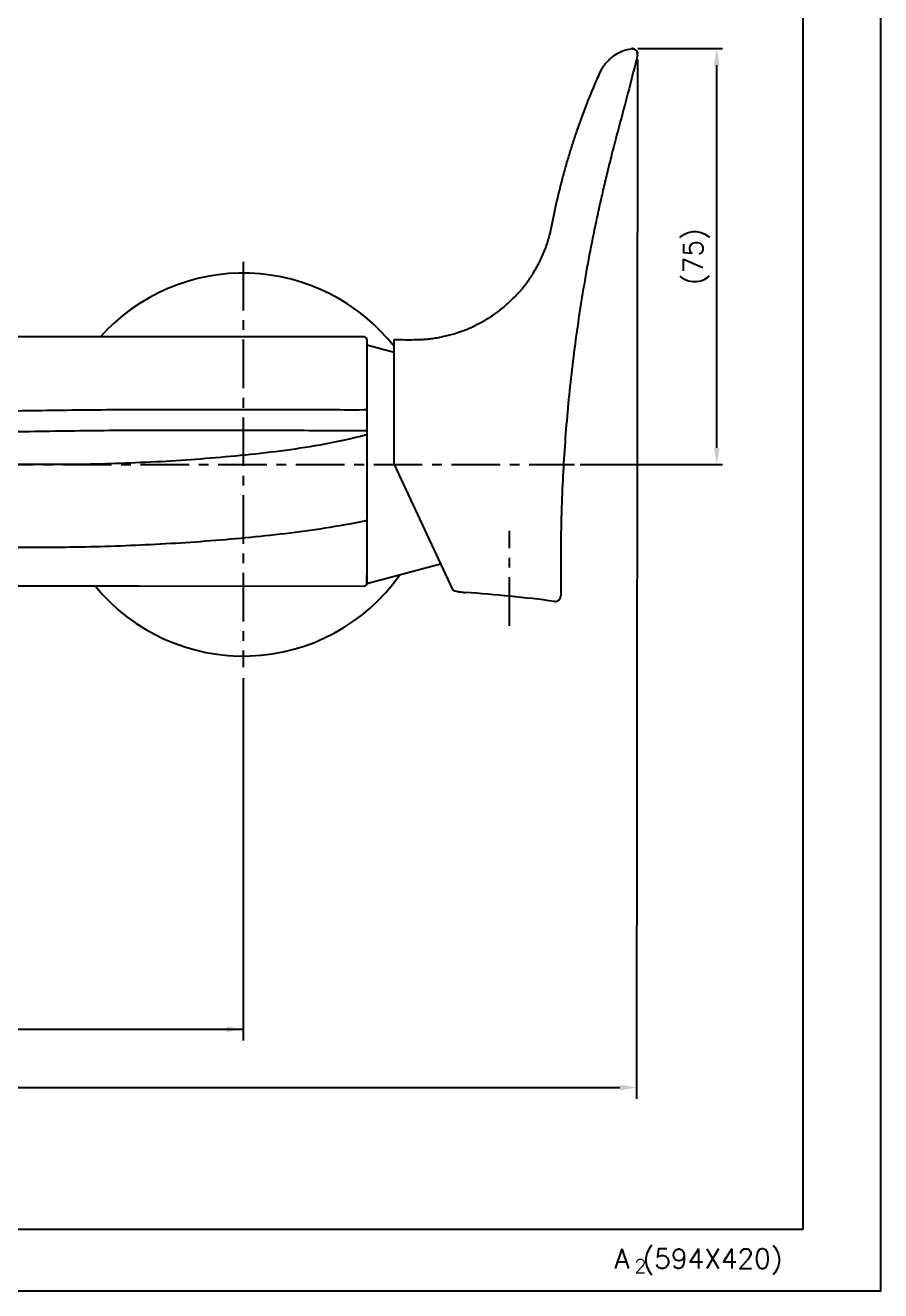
# Model space of a CAD drawing. Extents: x 20895 to 21489, y -3026 to -2606.
# Drawn here: x 21335.3 to 21489.3, y -3026.2 to -2798.3 of the extents above; entities that cross this region are included whole.
import ezdxf

# ---------------------------------------------------------------- set-up
doc = ezdxf.new("R2010")
doc.units = 0
doc.header["$LTSCALE"] = 7
doc.header["$MEASUREMENT"] = 0
doc.linetypes.add('CENTER', pattern=[2, 1.25, -0.25, 0.25, -0.25])
doc.layers.get('0').update_dxf_attribs({"color": 2, "linetype": 'CONTINUOUS'})
doc.layers.get('Defpoints').update_dxf_attribs({"linetype": 'CONTINUOUS'})
for name, color, linetype in [('CL', 1, 'CENTER'), ('D', 2, 'CONTINUOUS'), ('DWG', 7, 'CONTINUOUS'), ('TXT', 4, 'CONTINUOUS')]:
    doc.layers.add(name, color=color, linetype=linetype)
doc.styles.add('GHS', font='ROMANS.shx', dxfattribs={"bigfont": 'GHS.shx'})
doc.dimstyles.new('ISO-25', dxfattribs={"dimscale": 0, "dimtxt": 3.5, "dimasz": 2, "dimexe": 1, "dimexo": 1, "dimgap": 1, "dimtad": 1, "dimdec": 4, "dimdsep": 46, "dimtxsty": 'GHS', "dimcen": 3, "dimclrd": 256, "dimclre": 256, "dimclrt": 256, "dimadec": 3, "dimazin": 0, "dimtfac": 1, "dimtdec": 4, "dimtmove": 0, "dimatfit": 0, "dimfxl": 0, "dimtvp": 1, "dimtolj": 1, "dimtzin": 0, "dimlwd": -1, "dimlwe": -1, "dimarcsym": 0})

# ---------------------------------------------------------------- blocks, each defined once
blk = doc.blocks.new('*D2')
at = {"layer": 'D'}
for p, q in [((21445.58, -2802.49), (21460.8, -2802.49)), ((21459.8, -2874.42), (21459.8, -2805.49)), ((21435.19, -2877.42), (21460.8, -2877.42))]:
    blk.add_line(p, q, dxfattribs=at)
for points in [[(21459.3, -2805.49), (21460.3, -2805.49), (21459.8, -2802.49)], [(21459.3, -2874.42), (21460.3, -2874.42), (21459.8, -2877.42)]]:
    blk.add_solid(points, dxfattribs=at)
at = {"layer": 'Defpoints', "color": 0}
for p in [(21444.58, -2802.49), (21459.8, -2802.49), (21434.19, -2877.42)]:
    blk.add_point(p, dxfattribs=at)
at = {"layer": 'D', "insert": (21456.13, -2839.95), "char_height": 3.5, "attachment_point": 5, "rotation": 90, "style": 'GHS'}
blk.add_mtext('\\A1;(75)', dxfattribs=at)

msp = doc.modelspace()

# ---------------------------------------------------------------- linework, layer by layer
at = {"color": 7, "linetype": 'Continuous'}
for p, q in [((21396.29383, -2854.42548), (21338.60712, -2854.43699)), ((21396.79401, -2854.92586), (21396.79401, -2898.79599)), ((21396.79401, -2871.32878), (21396.29401, -2871.32878)), ((21396.79401, -2872.11914), (21396.29401, -2872.11914)), ((21318.51119, -2899.25183), (21355.79285, -2899.28763)), ((21355.79285, -2899.28763), (21396.29379, -2899.29653))]:
    msp.add_line(p, q, dxfattribs=at)
at = {"linetype": 'Continuous'}
msp.add_lwpolyline([(20895.31243, -3026.23662), (21489.31243, -3026.23662), (21489.31243, -2606.23662), (20895.31243, -2606.23662)], close=True, dxfattribs=at)
at = {"color": 7, "linetype": 'Continuous'}
msp.add_lwpolyline([(21338.60712, -2854.43699), (21329.12126, -2854.43093), (21297.96878, -2854.43849)], dxfattribs=at)
for centre, radius, start, end in [((21374.51518, -2877.41766), 34.5, 38.0203502, 138.2282269), ((21396.29401, -2854.92545), 0.5, 0, 90.020446), ((21374.51518, -2877.41766), 34.5, 219.3229236, 324.7277983), ((21396.29401, -2898.79662), 0.5, 269.9747266, 359.9999998)]:
    msp.add_arc(centre, radius, start, end, dxfattribs=at)
for points, knots in [([(21282.21012, -2865.63216), (21284.52039, -2866.19638), (21289.20009, -2867.11321), (21296.32581, -2867.67321), (21303.46431, -2867.79363), (21310.60405, -2867.91791), (21317.74528, -2867.90422), (21327.26606, -2867.82), (21339.16597, -2867.61897), (21353.44732, -2867.4847), (21367.72937, -2867.4774), (21382.0112, -2867.51411), (21391.53248, -2867.53124), (21396.29311, -2867.5276)], [0, 0, 0, 0, 0.06244984, 0.124922092, 0.187421797, 0.2499267, 0.312433491, 0.374939961, 0.499948918, 0.62496246, 0.749974911, 0.874987572, 1, 1, 1, 1]), ([(21396.79401, -2867.75198), (21396.79401, -2867.67982), (21396.65845, -2867.58356), (21396.48015, -2867.53889), (21396.35715, -2867.52707), (21396.29311, -2867.52712)], [0, 0, 0, 0, 0.374175904, 0.667902034, 1, 1, 1, 1]), ([(21396.29401, -2871.32878), (21391.49444, -2871.32875), (21381.89547, -2871.29862), (21367.49709, -2871.24431), (21353.09846, -2871.25356), (21341.1003, -2871.40401), (21331.50281, -2871.57612), (21324.30441, -2871.69229), (21317.10554, -2871.76082), (21309.90586, -2871.76321), (21302.70824, -2871.61734), (21295.51111, -2871.4425), (21288.33582, -2870.745), (21283.63717, -2869.71591), (21281.32314, -2869.08491)], [0, 0, 0, 0, 0.125008803, 0.25001409, 0.375021963, 0.500028651, 0.56253466, 0.625037707, 0.687540624, 0.750044286, 0.812547972, 0.875047828, 0.937528367, 1, 1, 1, 1]), ([(21281.32314, -2873.11022), (21286.10928, -2873.62438), (21293.2838, -2874.43895), (21302.85732, -2875.45883), (21312.44603, -2876.32344), (21324.45669, -2877.11318), (21338.89692, -2877.47434), (21353.33881, -2877.22044), (21365.35649, -2876.5353), (21374.94588, -2875.67576), (21382.11915, -2874.84569), (21389.25972, -2873.76076), (21393.96538, -2872.72571), (21396.29401, -2872.11914)], [0, 0, 0, 0, 0.125005363, 0.187510731, 0.250013411, 0.375014248, 0.500013188, 0.625010811, 0.750009717, 0.812510923, 0.875013381, 0.937510608, 1, 1, 1, 1]), ([(21396.32189, -2887.60994), (21391.61572, -2888.58764), (21382.0892, -2890.00276), (21367.72092, -2891.32834), (21353.30853, -2892.14157), (21338.87644, -2892.4517), (21324.44228, -2892.22027), (21312.43095, -2891.54874), (21302.84179, -2890.75187), (21295.66156, -2890.02533), (21288.49008, -2889.22197), (21283.71109, -2888.66982), (21281.32312, -2888.3822)], [0, 0, 0, 0, 0.124907053, 0.249906547, 0.374922771, 0.49994001, 0.624952298, 0.749964645, 0.812474838, 0.874986804, 0.937497035, 1, 1, 1, 1]), ([(21396.79401, -2887.36332), (21396.79399, -2887.4355), (21396.67304, -2887.53862), (21396.49927, -2887.5903), (21396.38244, -2887.60518), (21396.32114, -2887.6068)], [0, 0, 0, 0, 0.384689885, 0.673176596, 1, 1, 1, 1])]:
    msp.add_open_spline(points, degree=3, knots=knots, dxfattribs=at)
at = {"layer": 'CL'}
msp.add_line((21374.51518, -2840.91766), (21374.51518, -2913.91766), dxfattribs=at)
at = {"layer": 'CL', "color": 1}
msp.add_line((21188.01518, -2877.41766), (21434.19656, -2877.41766), dxfattribs=at)
at = {"layer": 'D'}
for p, q in [((21445.53185, -2804.44763), (21445.34571, -2991.64691)), ((21374.50567, -2915.91766), (21374.50567, -2981.15423)), ((21224.50567, -2979.15423), (21374.50567, -2979.15423)), ((21205.03232, -2989.64691), (21442.33734, -2989.64691))]:
    msp.add_line(p, q, dxfattribs=at)
at = {"layer": 'D', "color": 1, "linetype": 'CENTER', "lineweight": 25}
msp.add_line((21422.49401, -2906.47717), (21422.49401, -2889.34441), dxfattribs=at)
at = {"layer": 'D'}
for points in [[(21371.50567, -2979.65423), (21374.50567, -2979.15423), (21371.50567, -2978.65423)], [(21442.33734, -2989.14691), (21442.33734, -2990.14691), (21445.33734, -2989.64691)]]:
    msp.add_solid(points, dxfattribs=at)
at = {"layer": 'DWG'}
for p, q in [((21401.69401, -2857.23061), (21396.79401, -2855.91766)), ((21396.79401, -2855.91766), (21396.79401, -2857.62911)), ((21401.69401, -2877.41766), (21401.69401, -2854.91766)), ((21401.69401, -2877.41766), (21412.17983, -2899.90458)), ((21408.70814, -2877.44796), (21408.69401, -2877.41766)), ((21410.06185, -2895.36255), (21396.79401, -2898.91766)), ((21396.79401, -2898.91766), (21396.79401, -2897.2062))]:
    msp.add_line(p, q, dxfattribs=at)
msp.add_lwpolyline([(21444.58453, -2802.48984), (21444.62415, -2802.4923), (21444.75618, -2802.51204), (21444.88157, -2802.54818), (21444.99869, -2802.59903), (21445.10611, -2802.66293), (21445.20265, -2802.73786), (21445.28761, -2802.82205), (21445.35999, -2802.91314), (21445.42007, -2803.00971), (21445.46776, -2803.10993), (21445.50323, -2803.21217), (21445.52699, -2803.31486), (21445.53958, -2803.41612), (21445.54137, -2803.44763)], dxfattribs=at)
for centre, radius, start, end in [((21444.54264, -2803.48852), 0.99956, 2.3441864, 98.8509999), ((21444.53635, -2803.48865), 1.00585, 346.196168, 2.3368985), ((21395.41067, -3171.27561), 271.49725, 82.5603694, 85.960172), ((21430.69372, -2901.07196), 1.00025, 262.5755368, 359.9873343)]:
    msp.add_arc(centre, radius, start, end, dxfattribs=at)
for points, knots in [([(21401.69401, -2854.91766), (21402.38234, -2854.91766), (21403.75895, -2854.91622), (21405.48012, -2854.92645), (21406.85564, -2854.8714), (21407.88497, -2854.78488), (21408.91233, -2854.653), (21410.2832, -2854.42065), (21411.9847, -2854.02527), (21413.98192, -2853.38341), (21415.91656, -2852.57698), (21417.77716, -2851.61716), (21419.5557, -2850.50642), (21421.23542, -2849.24391), (21422.79598, -2847.85329), (21423.9982, -2846.61151), (21424.8902, -2845.57025), (21425.7635, -2844.44984), (21426.5861, -2843.21994), (21427.36153, -2841.89269), (21428.1118, -2840.47793), (21428.76449, -2839.01322), (21429.2939, -2837.51078), (21429.62499, -2836.36756), (21429.90596, -2835.20888), (21430.24056, -2833.65349), (21430.55614, -2832.0943), (21430.88723, -2830.53848), (21431.23948, -2828.98649), (21431.71488, -2827.05588), (21432.32477, -2824.74359), (21432.98036, -2822.45014), (21433.67345, -2820.18277), (21434.29287, -2818.28267), (21434.83827, -2816.70166), (21435.44817, -2814.98359), (21436.09911, -2813.2455), (21436.77808, -2811.51936), (21437.29981, -2810.23451), (21437.84205, -2808.95623), (21438.39014, -2807.68066), (21438.85389, -2806.61981), (21439.30515, -2805.81226), (21439.70048, -2805.24282), (21440.15327, -2804.71612), (21440.82215, -2804.07451), (21441.76636, -2803.39443), (21443.0286, -2802.80145), (21443.93081, -2802.57236), (21444.38769, -2802.50084)], [0, 0, 0, 0, 0.027598626, 0.055198508, 0.068997098, 0.082778946, 0.096600852, 0.110514211, 0.138515965, 0.166555502, 0.194529423, 0.222457598, 0.250406235, 0.278504477, 0.306601979, 0.334132653, 0.347732454, 0.361559511, 0.391070246, 0.406965103, 0.423180141, 0.455264011, 0.471133762, 0.48702137, 0.502962147, 0.518928048, 0.550808348, 0.566745024, 0.582704114, 0.61461565, 0.646459315, 0.678580659, 0.710247253, 0.741517285, 0.75870466, 0.777301848, 0.814613749, 0.833112734, 0.85167126, 0.870213804, 0.888780782, 0.907351059, 0.916587945, 0.925826183, 0.935096181, 0.944388353, 0.962943093, 0.981458326, 1, 1, 1, 1]), ([(21445.51314, -2803.72866), (21445.01995, -2805.72496), (21444.01678, -2809.71357), (21442.41698, -2815.67157), (21441.09829, -2820.64047), (21440.09667, -2824.62939), (21439.38083, -2827.62974), (21438.69886, -2830.63797), (21437.82962, -2834.65774), (21436.81826, -2839.69847), (21435.73878, -2845.77269), (21434.7853, -2851.86787), (21433.95423, -2857.98102), (21433.01992, -2866.15322), (21432.34047, -2874.35296), (21431.97302, -2881.54079), (21431.84302, -2885.13706), (21431.78765, -2887.19265), (21431.73952, -2889.24842), (21431.71008, -2891.30459), (21431.69516, -2893.36087), (21431.69334, -2895.4172), (21431.69425, -2897.98762), (21431.69401, -2900.04395), (21431.69401, -2901.07211)], [0, 0, 0, 0, 0.062500695, 0.125001559, 0.187502291, 0.218752792, 0.250003253, 0.281253745, 0.312504226, 0.375004309, 0.437504343, 0.500004481, 0.562504577, 0.625004568, 0.749997583, 0.812497445, 0.84374778, 0.859373007, 0.874998237, 0.906248582, 0.921873809, 0.937499039, 0.968749519, 1, 1, 1, 1]), ([(21412.17983, -2899.90457), (21412.19875, -2899.94516), (21412.28459, -2900.02235), (21412.45915, -2900.1066), (21412.69987, -2900.18547), (21413.12116, -2900.2848), (21413.74043, -2900.37912), (21414.26089, -2900.43109), (21414.53762, -2900.45294)], [0, 0, 0, 0, 0.054616533, 0.133680025, 0.237198296, 0.36222481, 0.661482621, 1, 1, 1, 1])]:
    msp.add_open_spline(points, degree=3, knots=knots, dxfattribs=at)
at = {"layer": 'TXT', "color": 4}
msp.add_line((21475.31243, -2625.23662), (21475.31243, -3015.23662), dxfattribs=at)
at = {"layer": 'TXT', "color": 4, "linetype": 'Continuous'}
msp.add_line((21475.31243, -3015.23662), (20921.31243, -3015.23662), dxfattribs=at)

# ---------------------------------------------------------------- texts
at = {"color": 7, "style": 'GHS'}
for s, height, p in [('A (594X420)', 3.5, (21441.32627, -3022.20972)), ('2', 2.5, (21444.97995, -3023.04169))]:
    msp.add_text(s, height=height, dxfattribs=at).set_placement(p)

# ---------------------------------------------------------------- dimensions: what is measured, and where the dimension line sits
at = {"layer": 'D'}
dim = msp.add_linear_dim(base=(21459.79712, -2802.48984), p1=(21434.18705, -2877.41766), p2=(21444.57503, -2802.48984), angle=90, text='(75)', dimstyle='ISO-25', override={"dimscale": 1, "dimasz": 3, "dimcen": 0, "dimdle": 29.633092, "dimazin": 2}, dxfattribs=at)
dim.commit()
dim.dimension.update_dxf_attribs({"geometry": '*D2', "text_midpoint": (21456.13046, -2839.95375)})

doc.saveas('drawing.dxf')
